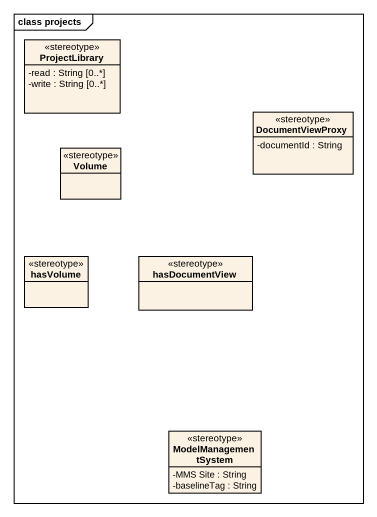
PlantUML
@startuml
mainframe class projects
hide circle
hide empty members
skinparam classAttributeIconSize 0
class ProjectLibrary <<stereotype>> {
  -read : String [0..*]
  -write : String [0..*]
}
class DocumentViewProxy <<stereotype>> {
  -documentId : String
}
class Volume <<stereotype>>
class hasVolume <<stereotype>>
class hasDocumentView <<stereotype>>
class ModelManagementSystem <<stereotype>> {
  -MMS Site : String
  -baselineTag : String
}
@enduml
